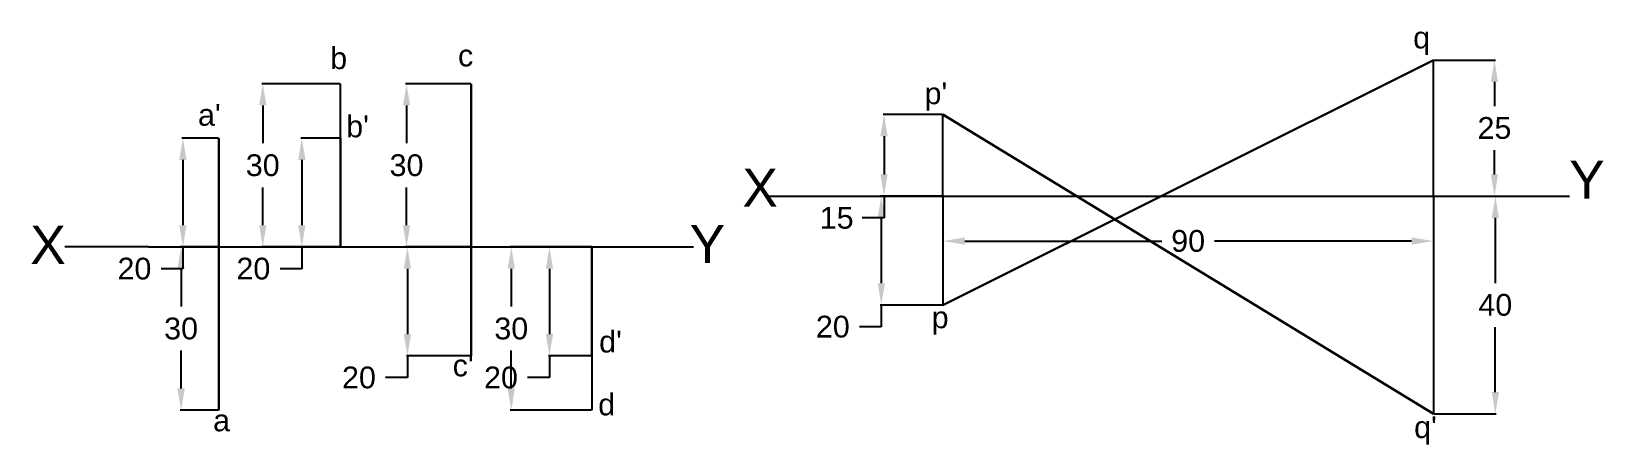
# Model space of a CAD drawing. Header units: millimetres. Extents: x 2 to 290, y 17 to 93.
import ezdxf

# ---------------------------------------------------------------- set-up
doc = ezdxf.new("R2010")
doc.units = ezdxf.units.MM
doc.header["$MEASUREMENT"] = 0
doc.styles.get("Standard").update_dxf_attribs({"font": 'arial.ttf'})
doc.dimstyles.get("Standard").update_dxf_attribs({"dimtxt": 4, "dimasz": 4, "dimexe": 0.18, "dimexo": 0.0625, "dimgap": 2, "dimtad": 0, "dimtih": 1, "dimtoh": 1, "dimdec": 0, "dimzin": 0, "dimdsep": 46, "dimtxsty": 'Standard', "dimcen": 0.09, "dimadec": 0, "dimazin": 0, "dimtfac": 1, "dimtdec": 0, "dimtofl": 0, "dimtmove": 0, "dimatfit": 3, "dimfxl": 1, "dimtolj": 1, "dimtzin": 0, "dimarcsym": 0})

# ---------------------------------------------------------------- blocks, each defined once
blk = doc.blocks.new('*D5')
at = {"color": 0, "lineweight": -2, "transparency": 16777216}
for p, q in [((36.05, 73.25), (29.35, 73.25)), ((29.53, 69.25), (29.53, 57.25)), ((36.05, 53.25), (29.35, 53.25)), ((29.53, 53.25), (29.53, 49.25)), ((29.53, 49.25), (25.53, 49.25))]:
    blk.add_line(p, q, dxfattribs=at)
at = {"color": 0, "transparency": 16777216}
for points in [[(28.86, 69.25), (30.2, 69.25), (29.53, 73.25)], [(28.86, 57.25), (30.2, 57.25), (29.53, 53.25)]]:
    blk.add_solid(points, dxfattribs=at)
at = {"layer": 'Defpoints', "color": 0, "transparency": 16777216}
for p in [(36.11, 73.25), (29.53, 53.25), (36.11, 53.25)]:
    blk.add_point(p, dxfattribs=at)
at = {"color": 0, "transparency": 16777216, "insert": (20.64, 49.25), "char_height": 4, "attachment_point": 5}
blk.add_mtext('\\A1;20', dxfattribs=at)
blk = doc.blocks.new('*D6')
at = {"color": 0, "lineweight": -2, "transparency": 16777216}
for p, q in [((36.05, 53.25), (29.02, 53.25)), ((29.2, 49.25), (29.2, 42.3)), ((29.2, 27.25), (29.2, 34.21)), ((36.05, 23.25), (29.02, 23.25))]:
    blk.add_line(p, q, dxfattribs=at)
at = {"color": 0, "transparency": 16777216}
for points in [[(28.54, 49.25), (29.87, 49.25), (29.2, 53.25)], [(28.54, 27.25), (29.87, 27.25), (29.2, 23.25)]]:
    blk.add_solid(points, dxfattribs=at)
at = {"layer": 'Defpoints', "color": 0, "transparency": 16777216}
for p in [(36.11, 53.25), (29.2, 23.25), (36.11, 23.25)]:
    blk.add_point(p, dxfattribs=at)
at = {"color": 0, "transparency": 16777216, "insert": (29.2, 38.25), "char_height": 4, "attachment_point": 5}
blk.add_mtext('\\A1;30', dxfattribs=at)
blk = doc.blocks.new('*D7')
at = {"color": 0, "lineweight": -2, "transparency": 16777216}
for p, q in [((58.39, 83.25), (44, 83.25)), ((44.18, 79.25), (44.18, 72.3)), ((44.18, 57.25), (44.18, 64.21)), ((58.39, 53.25), (44, 53.25))]:
    blk.add_line(p, q, dxfattribs=at)
at = {"color": 0, "transparency": 16777216}
for points in [[(43.52, 79.25), (44.85, 79.25), (44.18, 83.25)], [(43.52, 57.25), (44.85, 57.25), (44.18, 53.25)]]:
    blk.add_solid(points, dxfattribs=at)
at = {"layer": 'Defpoints', "color": 0, "transparency": 16777216}
for p in [(58.45, 83.25), (44.18, 53.25), (58.45, 53.25)]:
    blk.add_point(p, dxfattribs=at)
at = {"color": 0, "transparency": 16777216, "insert": (44.18, 68.25), "char_height": 4, "attachment_point": 5}
blk.add_mtext('\\A1;30', dxfattribs=at)
blk = doc.blocks.new('*D8')
at = {"color": 0, "lineweight": -2, "transparency": 16777216}
for p, q in [((58.39, 73.25), (51.17, 73.25)), ((51.35, 69.25), (51.35, 57.25)), ((58.39, 53.25), (51.17, 53.25)), ((51.35, 53.25), (51.35, 49.25)), ((51.35, 49.25), (47.35, 49.25))]:
    blk.add_line(p, q, dxfattribs=at)
at = {"color": 0, "transparency": 16777216}
for points in [[(50.68, 69.25), (52.02, 69.25), (51.35, 73.25)], [(50.68, 57.25), (52.02, 57.25), (51.35, 53.25)]]:
    blk.add_solid(points, dxfattribs=at)
at = {"layer": 'Defpoints', "color": 0, "transparency": 16777216}
for p in [(58.45, 73.25), (51.35, 53.25), (58.45, 53.25)]:
    blk.add_point(p, dxfattribs=at)
at = {"color": 0, "transparency": 16777216, "insert": (42.46, 49.25), "char_height": 4, "attachment_point": 5}
blk.add_mtext('\\A1;20', dxfattribs=at)
blk = doc.blocks.new('*D9')
at = {"color": 0, "lineweight": -2, "transparency": 16777216}
for p, q in [((82.36, 83.25), (70.38, 83.25)), ((70.56, 79.25), (70.56, 72.3)), ((70.56, 57.25), (70.56, 64.21)), ((82.36, 53.25), (70.38, 53.25))]:
    blk.add_line(p, q, dxfattribs=at)
at = {"color": 0, "transparency": 16777216}
for points in [[(69.9, 79.25), (71.23, 79.25), (70.56, 83.25)], [(69.9, 57.25), (71.23, 57.25), (70.56, 53.25)]]:
    blk.add_solid(points, dxfattribs=at)
at = {"layer": 'Defpoints', "color": 0, "transparency": 16777216}
for p in [(82.42, 83.25), (70.56, 53.25), (82.42, 53.25)]:
    blk.add_point(p, dxfattribs=at)
at = {"color": 0, "transparency": 16777216, "insert": (70.56, 68.25), "char_height": 4, "attachment_point": 5}
blk.add_mtext('\\A1;30', dxfattribs=at)
blk = doc.blocks.new('*D10')
at = {"color": 0, "lineweight": -2, "transparency": 16777216}
for p, q in [((82.36, 53.25), (70.55, 53.25)), ((70.73, 49.25), (70.73, 37.25)), ((82.36, 33.25), (70.55, 33.25)), ((70.73, 33.25), (70.73, 29.25)), ((70.73, 29.25), (66.73, 29.25))]:
    blk.add_line(p, q, dxfattribs=at)
at = {"color": 0, "transparency": 16777216}
for points in [[(70.06, 49.25), (71.39, 49.25), (70.73, 53.25)], [(70.06, 37.25), (71.39, 37.25), (70.73, 33.25)]]:
    blk.add_solid(points, dxfattribs=at)
at = {"layer": 'Defpoints', "color": 0, "transparency": 16777216}
for p in [(82.42, 53.25), (70.73, 33.25), (82.42, 33.25)]:
    blk.add_point(p, dxfattribs=at)
at = {"color": 0, "transparency": 16777216, "insert": (61.83, 29.25), "char_height": 4, "attachment_point": 5}
blk.add_mtext('\\A1;20', dxfattribs=at)
blk = doc.blocks.new('*D11')
at = {"color": 0, "lineweight": -2, "transparency": 16777216}
for p, q in [((104.5, 53.25), (89.6, 53.25)), ((89.78, 49.25), (89.78, 42.3)), ((89.78, 27.25), (89.78, 34.21)), ((104.5, 23.25), (89.6, 23.25))]:
    blk.add_line(p, q, dxfattribs=at)
at = {"color": 0, "transparency": 16777216}
for points in [[(89.11, 49.25), (90.44, 49.25), (89.78, 53.25)], [(89.11, 27.25), (90.44, 27.25), (89.78, 23.25)]]:
    blk.add_solid(points, dxfattribs=at)
at = {"layer": 'Defpoints', "color": 0, "transparency": 16777216}
for p in [(104.56, 53.25), (89.78, 23.25), (104.56, 23.25)]:
    blk.add_point(p, dxfattribs=at)
at = {"color": 0, "transparency": 16777216, "insert": (89.78, 38.25), "char_height": 4, "attachment_point": 5}
blk.add_mtext('\\A1;30', dxfattribs=at)
blk = doc.blocks.new('*D12')
at = {"color": 0, "lineweight": -2, "transparency": 16777216}
for p, q in [((104.5, 53.25), (96.6, 53.25)), ((96.78, 49.25), (96.78, 37.25)), ((104.5, 33.25), (96.6, 33.25)), ((96.78, 33.25), (96.78, 29.25)), ((96.78, 29.25), (92.78, 29.25))]:
    blk.add_line(p, q, dxfattribs=at)
at = {"color": 0, "transparency": 16777216}
for points in [[(96.11, 49.25), (97.45, 49.25), (96.78, 53.25)], [(96.11, 37.25), (97.45, 37.25), (96.78, 33.25)]]:
    blk.add_solid(points, dxfattribs=at)
at = {"layer": 'Defpoints', "color": 0, "transparency": 16777216}
for p in [(104.56, 53.25), (96.78, 33.25), (104.56, 33.25)]:
    blk.add_point(p, dxfattribs=at)
at = {"color": 0, "transparency": 16777216, "insert": (87.89, 29.25), "char_height": 4, "attachment_point": 5}
blk.add_mtext('\\A1;20', dxfattribs=at)
blk = doc.blocks.new('*D13')
at = {"color": 0, "lineweight": -2, "transparency": 16777216}
for p, q in [((168.91, 77.59), (157.99, 77.59)), ((158.17, 73.59), (158.17, 66.59)), ((168.91, 62.59), (157.99, 62.59)), ((158.17, 62.59), (158.17, 58.59)), ((158.17, 58.59), (154.17, 58.59))]:
    blk.add_line(p, q, dxfattribs=at)
at = {"color": 0, "transparency": 16777216}
for points in [[(157.5, 73.59), (158.84, 73.59), (158.17, 77.59)], [(157.5, 66.59), (158.84, 66.59), (158.17, 62.59)]]:
    blk.add_solid(points, dxfattribs=at)
at = {"layer": 'Defpoints', "color": 0, "transparency": 16777216}
for p in [(168.97, 77.59), (158.17, 62.59), (168.97, 62.59)]:
    blk.add_point(p, dxfattribs=at)
at = {"color": 0, "transparency": 16777216, "insert": (149.48, 58.59), "char_height": 4, "attachment_point": 5}
blk.add_mtext('\\A1;15', dxfattribs=at)
blk = doc.blocks.new('*D14')
at = {"color": 0, "lineweight": -2, "transparency": 16777216}
for p, q in [((168.91, 62.59), (157.49, 62.59)), ((157.67, 58.59), (157.67, 46.59)), ((168.91, 42.59), (157.49, 42.59)), ((157.67, 42.59), (157.67, 38.59)), ((157.67, 38.59), (153.67, 38.59))]:
    blk.add_line(p, q, dxfattribs=at)
at = {"color": 0, "transparency": 16777216}
for points in [[(157.01, 58.59), (158.34, 58.59), (157.67, 62.59)], [(157.01, 46.59), (158.34, 46.59), (157.67, 42.59)]]:
    blk.add_solid(points, dxfattribs=at)
at = {"layer": 'Defpoints', "color": 0, "transparency": 16777216}
for p in [(168.97, 62.59), (157.67, 42.59), (168.97, 42.59)]:
    blk.add_point(p, dxfattribs=at)
at = {"color": 0, "transparency": 16777216, "insert": (148.78, 38.59), "char_height": 4, "attachment_point": 5}
blk.add_mtext('\\A1;20', dxfattribs=at)
blk = doc.blocks.new('*D15')
at = {"color": 0, "lineweight": -2, "transparency": 16777216}
for p, q in [((259.04, 87.59), (270.35, 87.59)), ((270.17, 83.59), (270.17, 79.13)), ((270.17, 66.59), (270.17, 71.04)), ((259.04, 62.59), (270.35, 62.59))]:
    blk.add_line(p, q, dxfattribs=at)
at = {"color": 0, "transparency": 16777216}
for points in [[(269.5, 83.59), (270.84, 83.59), (270.17, 87.59)], [(269.5, 66.59), (270.84, 66.59), (270.17, 62.59)]]:
    blk.add_solid(points, dxfattribs=at)
at = {"layer": 'Defpoints', "color": 0, "transparency": 16777216}
for p in [(258.97, 87.59), (258.97, 62.59), (270.17, 62.59)]:
    blk.add_point(p, dxfattribs=at)
at = {"color": 0, "transparency": 16777216, "insert": (270.17, 75.09), "char_height": 4, "attachment_point": 5}
blk.add_mtext('\\A1;25', dxfattribs=at)
blk = doc.blocks.new('*D16')
at = {"color": 0, "lineweight": -2, "transparency": 16777216}
for p, q in [((259.04, 62.59), (270.51, 62.59)), ((270.33, 58.59), (270.33, 46.63)), ((270.33, 26.59), (270.33, 38.54)), ((259.04, 22.59), (270.51, 22.59))]:
    blk.add_line(p, q, dxfattribs=at)
at = {"color": 0, "transparency": 16777216}
for points in [[(269.67, 58.59), (271, 58.59), (270.33, 62.59)], [(269.67, 26.59), (271, 26.59), (270.33, 22.59)]]:
    blk.add_solid(points, dxfattribs=at)
at = {"layer": 'Defpoints', "color": 0, "transparency": 16777216}
for p in [(258.97, 62.59), (258.97, 22.59), (270.33, 22.59)]:
    blk.add_point(p, dxfattribs=at)
at = {"color": 0, "transparency": 16777216, "insert": (270.33, 42.59), "char_height": 4, "attachment_point": 5}
blk.add_mtext('\\A1;40', dxfattribs=at)
blk = doc.blocks.new('*D17')
at = {"color": 0, "lineweight": -2, "transparency": 16777216}
for p, q in [((168.97, 62.52), (168.97, 54.16)), ((258.97, 62.52), (258.97, 54.16)), ((172.97, 54.34), (209.12, 54.34)), ((254.97, 54.34), (218.83, 54.34))]:
    blk.add_line(p, q, dxfattribs=at)
at = {"color": 0, "transparency": 16777216}
for points in [[(172.97, 55.01), (172.97, 53.68), (168.97, 54.34)], [(254.97, 55.01), (254.97, 53.68), (258.97, 54.34)]]:
    blk.add_solid(points, dxfattribs=at)
at = {"layer": 'Defpoints', "color": 0, "transparency": 16777216}
for p in [(168.97, 62.59), (258.97, 62.59), (258.97, 54.34)]:
    blk.add_point(p, dxfattribs=at)
at = {"color": 0, "transparency": 16777216, "insert": (213.97, 54.34), "char_height": 4, "attachment_point": 5}
blk.add_mtext('\\A1;90', dxfattribs=at)

msp = doc.modelspace()

# ---------------------------------------------------------------- linework, layer by layer
at = {"lineweight": 30}
for p, q in [((168.97, 42.59), (258.97, 87.59)), ((82.42, 53.25), (82.42, 83.25)), ((168.97, 77.59), (258.97, 22.59)), ((36.11, 53.25), (36.11, 73.25)), ((58.45, 53.25), (58.45, 73.25)), ((36.11, 53.25), (36.11, 23.25)), ((82.42, 53.25), (82.42, 33.25)), ((104.56, 53.25), (104.56, 33.25))]:
    msp.add_line(p, q, dxfattribs=at)
for p, q in [((258.97, 62.59), (258.97, 87.59)), ((58.45, 53.25), (58.45, 83.25)), ((168.97, 62.59), (168.97, 77.59)), ((136.95, 62.59), (283.94, 62.59)), ((168.97, 62.59), (168.97, 42.59)), ((258.97, 62.59), (258.97, 22.59)), ((23.23, 53.25), (7.87, 53.25)), ((23.23, 53.25), (123.23, 53.25)), ((104.56, 53.25), (104.56, 23.25))]:
    msp.add_line(p, q)
at = {"lineweight": 25}
msp.add_line((168.97, 62.59), (258.97, 62.59), dxfattribs=at)

# ---------------------------------------------------------------- texts
for s, height, p in [('q', 4, (255.26, 89.73)), ('b', 4, (56.56, 85.94)), ('c', 4, (80.01, 86.43)), ("p'", 4, (165.6, 79.48)), ("a'", 4, (32.3, 75.53)), ("b'", 4, (59.49, 73.41)), ('X', 7, (132.18, 60.64)), ('Y', 7, (283.88, 62.12)), ('X', 7, (1.52, 50.14)), ('Y', 7, (122.51, 50.31)), ('p', 4, (166.92, 38.32)), ("d'", 4, (105.9, 33.87)), ("c'", 4, (79.03, 29.48)), ('d', 4, (105.73, 22.32)), ('a', 4, (35.07, 19.39)), ("q'", 4, (255.43, 18.15))]:
    msp.add_text(s, height=height).set_placement(p)

# ---------------------------------------------------------------- dimensions: what is measured, and where the dimension line sits
for base, p1, p2, picture, middle in [((270.17, 62.59), (258.97, 87.59), (258.97, 62.59), '*D15', (270.17, 75.09)), ((44.18, 53.25), (58.45, 83.25), (58.45, 53.25), '*D7', (44.18, 68.25)), ((70.56, 53.25), (82.42, 83.25), (82.42, 53.25), '*D9', (70.56, 68.25)), ((158.17, 62.59), (168.97, 77.59), (168.97, 62.59), '*D13', (149.48, 58.59)), ((29.53, 53.25), (36.11, 73.25), (36.11, 53.25), '*D5', (20.64, 49.25)), ((51.35, 53.25), (58.45, 73.25), (58.45, 53.25), '*D8', (42.46, 49.25)), ((157.67, 42.59), (168.97, 62.59), (168.97, 42.59), '*D14', (148.78, 38.59)), ((270.33, 22.59), (258.97, 62.59), (258.97, 22.59), '*D16', (270.33, 42.59)), ((29.2, 23.25), (36.11, 53.25), (36.11, 23.25), '*D6', (29.2, 38.25)), ((70.73, 33.25), (82.42, 53.25), (82.42, 33.25), '*D10', (61.83, 29.25)), ((96.78, 33.25), (104.56, 53.25), (104.56, 33.25), '*D12', (87.89, 29.25)), ((89.78, 23.25), (104.56, 53.25), (104.56, 23.25), '*D11', (89.78, 38.25))]:
    dim = msp.add_linear_dim(base=base, p1=p1, p2=p2, angle=90, dimstyle='Standard')
    dim.commit()
    dim.dimension.update_dxf_attribs({"geometry": picture, "text_midpoint": middle})
dim = msp.add_linear_dim(base=(258.97, 54.34), p1=(168.97, 62.59), p2=(258.97, 62.59), dimstyle='Standard')
dim.commit()
dim.dimension.update_dxf_attribs({"geometry": '*D17', "text_midpoint": (213.97, 54.34)})

doc.saveas('drawing.dxf')
